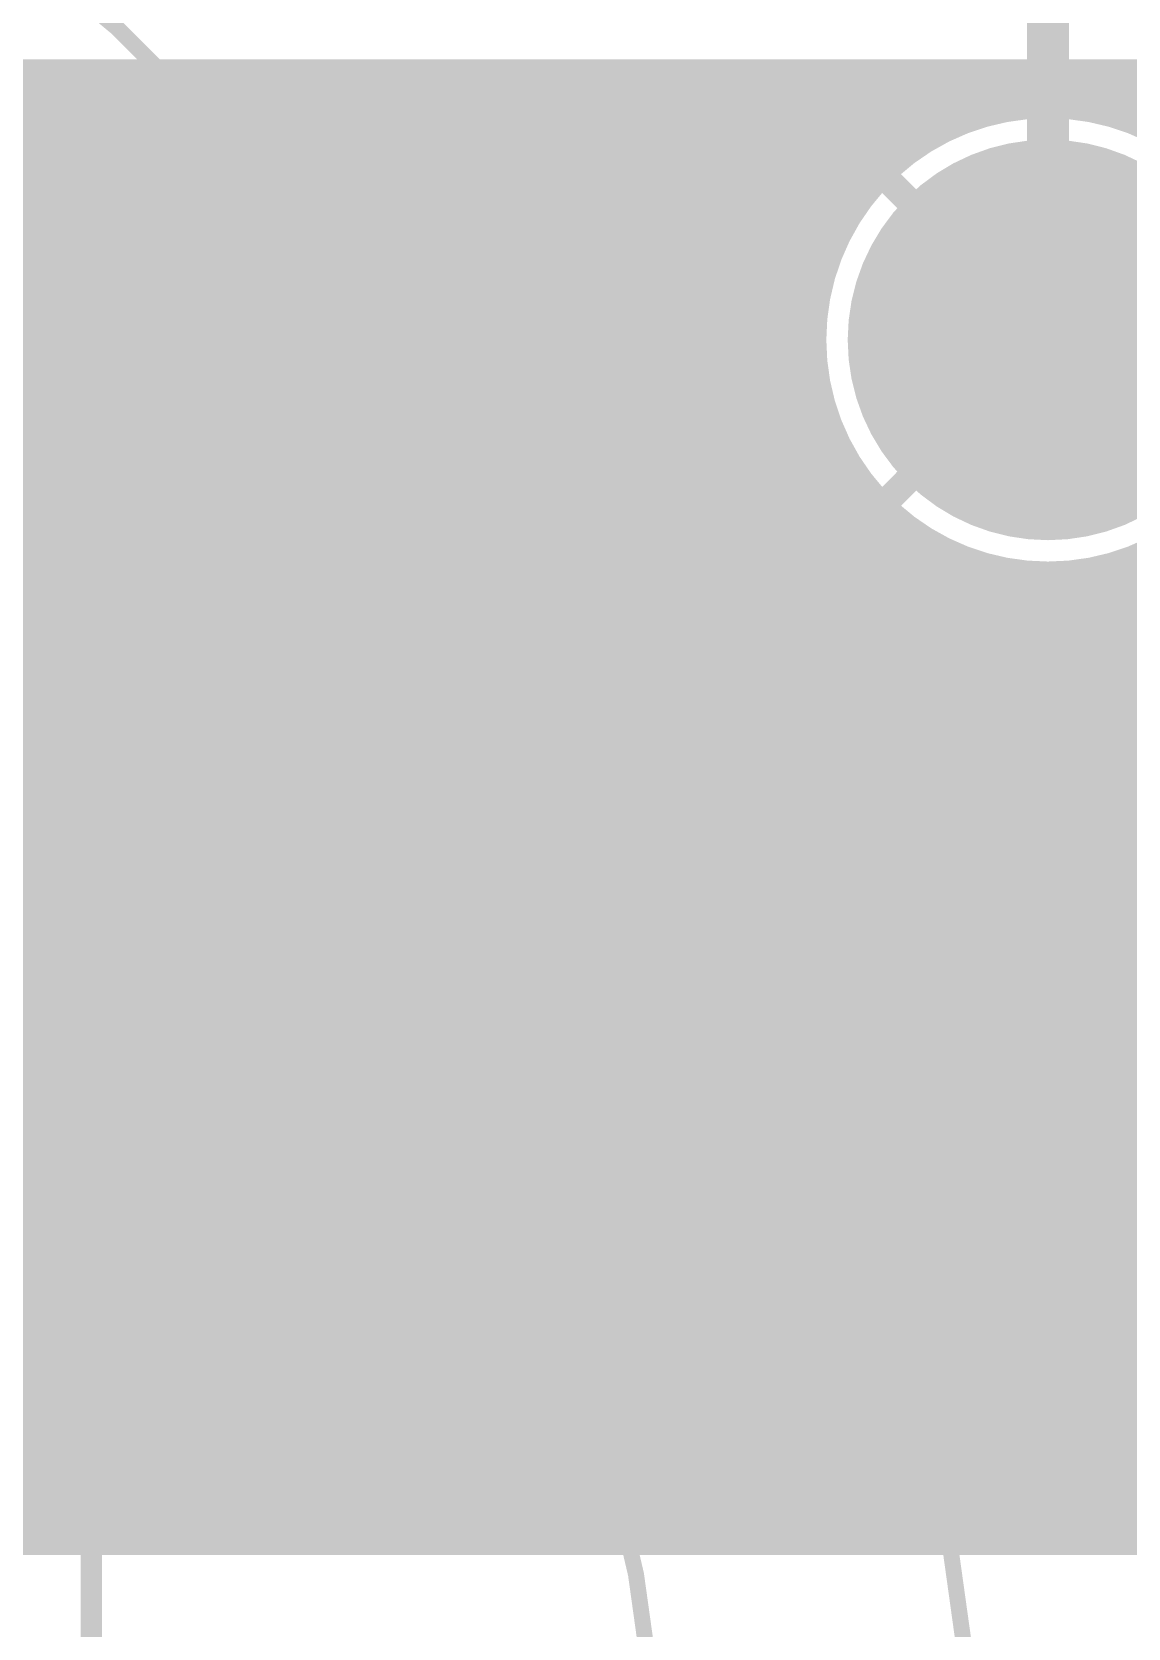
# Model space of a CAD drawing. Extents: x -20 to 155, y -92 to 168.
# Drawn here: x 91.94 to 102.36, y 25.85 to 41.03 of the extents above; entities that cross this region are included whole.
import ezdxf

# ---------------------------------------------------------------- set-up
doc = ezdxf.new("R2010")
doc.units = 0
doc.header["$MEASUREMENT"] = 0
doc.layers.get('0').update_dxf_attribs({"linetype": 'CONTINUOUS'})
for name, color, linetype in [('25-334-1_BOT', 7, 'CONTINUOUS'), ('25-334-1_DRD', 7, 'CONTINUOUS'), ('25-334-1_DRL', 2, 'CONTINUOUS'), ('25-334-1_IN1', 4, 'CONTINUOUS'), ('25-334-1_IN2', 3, 'CONTINUOUS'), ('25-334-1_SMB', 5, 'CONTINUOUS'), ('25-334-1_SMT', 10, 'CONTINUOUS'), ('25-334-1_SSB', 12, 'CONTINUOUS'), ('25-334-1_SST', 11, 'CONTINUOUS'), ('25-334-1_TOP', 13, 'CONTINUOUS'), ('THRUHOLE_TAP', 7, 'CONTINUOUS')]:
    doc.layers.add(name, color=color, linetype=linetype)

# ---------------------------------------------------------------- blocks, each defined once
blk = doc.blocks.new('ROUND_6')
at = {"const_width": 1.016}
blk.add_lwpolyline([(-0.508, 0, 1), (0.508, 0, 1)], format="xyb", close=True, dxfattribs=at)
blk = doc.blocks.new('ROUND_27')
at = {"const_width": 1.905}
blk.add_lwpolyline([(-0.9525, 0, 1), (0.9525, 0, 1)], format="xyb", close=True, dxfattribs=at)
blk = doc.blocks.new('ROUND_33')
at = {"const_width": 0.7493}
blk.add_lwpolyline([(-0.37465, 0, 1), (0.37465, 0, 1)], format="xyb", close=True, dxfattribs=at)
blk = doc.blocks.new('ROUND_32')
at = {"const_width": 0.35052}
blk.add_lwpolyline([(-0.17526, 0, 1), (0.17526, 0, 1)], format="xyb", close=True, dxfattribs=at)
blk = doc.blocks.new('ROUND_75')
at = {"const_width": 0.54991}
blk.add_lwpolyline([(-0.274954, 0, 1), (0.274954, 0, 1)], format="xyb", close=True, dxfattribs=at)

msp = doc.modelspace()

# ---------------------------------------------------------------- linework, layer by layer
at = {"layer": '25-334-1_BOT', "const_width": 0.254}
for points in [[(133.731, 40.64), (70.104, 40.64), (68.58, 39.116), (59.944, 39.116), (59.944, 33.655), (29.845, 33.655), (29.845, 21.463), (24.511, 21.463), (24.511, 14.478), (25.146, 13.843)], [(133.7818, 40.5892), (70.0532, 40.5892)], [(91.948, 40.64), (91.948, 26.67)], [(92.1766, 40.64), (92.1766, 26.67)], [(92.4052, 40.64), (92.4052, 26.67)], [(92.6338, 40.64), (92.6338, 26.67)], [(92.8624, 40.64), (92.8624, 26.67)], [(93.091, 40.64), (93.091, 26.67)], [(93.3196, 40.64), (93.3196, 26.67)], [(93.5482, 40.64), (93.5482, 26.67)], [(93.7768, 40.64), (93.7768, 26.67)], [(94.0054, 40.64), (94.0054, 26.67)], [(94.234, 40.64), (94.234, 26.67)], [(94.4626, 40.64), (94.4626, 26.67)], [(94.6912, 40.64), (94.6912, 26.67)], [(94.9198, 40.64), (94.9198, 26.67)], [(95.1484, 40.64), (95.1484, 26.67)], [(95.377, 40.64), (95.377, 26.67)], [(95.6056, 40.64), (95.6056, 26.67)], [(95.8342, 40.64), (95.8342, 26.67)], [(96.0628, 40.64), (96.0628, 26.67)], [(96.2914, 40.64), (96.2914, 26.67)], [(96.52, 40.64), (96.52, 26.67)], [(96.7486, 40.64), (96.7486, 26.67)], [(96.9772, 40.64), (96.9772, 26.67)], [(97.2058, 40.64), (97.2058, 26.67)], [(97.4344, 40.64), (97.4344, 26.67)], [(97.663, 40.64), (97.663, 26.67)], [(97.8916, 40.64), (97.8916, 26.67)], [(98.1202, 40.64), (98.1202, 26.67)], [(98.3488, 40.64), (98.3488, 26.67)], [(98.5774, 40.64), (98.5774, 26.67)], [(98.806, 40.64), (98.806, 26.67)], [(99.0346, 40.64), (99.0346, 26.67)], [(99.2632, 40.64), (99.2632, 26.67)], [(99.4918, 40.64), (99.4918, 38.84168)], [(99.7204, 40.64), (99.7204, 39.30904)], [(99.949, 40.64), (99.949, 39.60622)], [(100.1776, 40.64), (100.1776, 39.82466)], [(100.4062, 40.64), (100.4062, 39.98976)], [(100.6348, 40.64), (100.6348, 40.11676)], [(100.8634, 40.64), (100.8634, 40.21074)], [(101.092, 40.64), (101.092, 40.27678)], [(101.3206, 40.64), (101.3206, 40.31742)], [(101.5492, 40.64), (101.5492, 40.3352)], [(101.7778, 40.64), (101.7778, 40.32758)], [(102.0064, 40.64), (102.0064, 40.2971)], [(102.235, 40.64), (102.235, 40.24376)], [(102.4636, 40.64), (102.4636, 40.15994)], [(105.68432, 40.3606), (69.8246, 40.3606)], [(100.66782, 40.132), (69.596, 40.132)], [(100.2792, 39.9034), (69.3674, 39.9034)], [(100.0125, 39.6748), (69.1388, 39.6748)], [(100.02012, 39.67988), (101.6, 38.1)], [(103.17988, 39.67988), (101.6, 38.1)], [(99.81438, 39.4462), (68.9102, 39.4462)], [(99.66452, 39.2176), (68.6816, 39.2176)], [(99.54768, 38.989), (59.944, 38.989)], [(99.46386, 38.7604), (59.944, 38.7604)], [(99.40544, 38.5318), (59.944, 38.5318)], [(99.37242, 38.3032), (59.944, 38.3032)], [(99.3648, 38.0746), (59.944, 38.0746)], [(100.02012, 36.52012), (101.6, 38.1)], [(103.17988, 36.52012), (101.6, 38.1)], [(99.38004, 37.846), (59.944, 37.846)], [(99.41814, 37.6174), (59.944, 37.6174)], [(99.48164, 37.3888), (59.944, 37.3888)], [(99.4918, 37.35578), (99.4918, 26.67)], [(99.57054, 37.1602), (59.944, 37.1602)], [(99.695, 36.9316), (59.944, 36.9316)], [(99.7204, 36.89096), (99.7204, 26.67)], [(99.85502, 36.703), (59.944, 36.703)], [(100.06584, 36.4744), (59.944, 36.4744)], [(99.949, 36.59378), (99.949, 26.67)], [(100.1776, 36.37534), (100.1776, 26.67)], [(100.35032, 36.2458), (59.944, 36.2458)], [(100.4062, 36.21024), (100.4062, 33.42132)], [(100.7872, 36.0172), (59.944, 36.0172)], [(100.6348, 36.08324), (100.6348, 33.73882)], [(136.017, 36.0172), (102.41026, 36.0172)], [(102.4636, 36.03752), (102.4636, 33.8328)], [(100.8634, 35.98926), (100.8634, 33.92678)], [(101.092, 35.92322), (101.092, 34.04616)], [(101.3206, 35.88258), (101.3206, 34.11728)], [(101.5492, 35.8648), (101.5492, 34.14522)], [(101.7778, 35.87242), (101.7778, 34.13506)], [(102.0064, 35.9029), (102.0064, 34.08172)], [(102.235, 35.95624), (102.235, 33.9852)], [(136.017, 35.7886), (59.944, 35.7886)], [(136.017, 35.56), (59.944, 35.56)], [(136.017, 35.3314), (59.944, 35.3314)], [(136.017, 35.1028), (59.944, 35.1028)], [(136.017, 34.8742), (59.944, 34.8742)], [(136.017, 34.6456), (59.944, 34.6456)], [(136.017, 34.417), (59.944, 34.417)], [(136.017, 34.1884), (59.944, 34.1884)], [(100.91674, 33.9598), (59.944, 33.9598)], [(136.017, 33.9598), (102.28326, 33.9598)], [(100.62718, 33.7312), (59.944, 33.7312)], [(100.6475, 33.75152), (101.6, 32.79902)], [(102.5525, 33.75152), (101.6, 32.79902)], [(100.45192, 33.5026), (29.845, 33.5026)], [(100.34016, 33.274), (29.845, 33.274)], [(100.27666, 33.0454), (29.845, 33.0454)], [(100.2538, 32.8168), (29.845, 32.8168)], [(100.6475, 31.84652), (101.6, 32.79902)], [(102.5525, 31.84652), (101.6, 32.79902)], [(100.26904, 32.5882), (29.845, 32.5882)], [(100.32746, 32.3596), (29.845, 32.3596)], [(100.4316, 32.131), (29.845, 32.131)], [(100.4062, 32.17672), (100.4062, 26.67)], [(100.5967, 31.9024), (29.845, 31.9024)], [(100.6348, 31.86176), (100.6348, 26.67)], [(102.4636, 31.76778), (102.4636, 26.67)], [(100.86086, 31.6738), (29.845, 31.6738)], [(100.8634, 31.6738), (100.8634, 26.67)], [(102.235, 31.61284), (102.235, 26.67)], [(136.017, 31.6738), (102.3366, 31.6738)], [(101.092, 31.55188), (101.092, 26.67)], [(101.3206, 31.4833), (101.3206, 26.67)], [(101.5492, 31.45536), (101.5492, 26.67)], [(101.7778, 31.46552), (101.7778, 26.67)], [(102.0064, 31.51632), (102.0064, 26.67)], [(136.017, 31.4452), (29.845, 31.4452)], [(136.017, 31.2166), (29.845, 31.2166)], [(136.017, 30.988), (29.845, 30.988)], [(136.017, 30.7594), (29.845, 30.7594)], [(136.017, 30.5308), (29.845, 30.5308)], [(136.017, 30.3022), (29.845, 30.3022)], [(136.017, 30.0736), (29.845, 30.0736)], [(136.017, 29.845), (29.845, 29.845)], [(136.017, 29.6164), (29.845, 29.6164)], [(136.017, 29.3878), (29.845, 29.3878)], [(136.017, 29.1592), (29.845, 29.1592)], [(136.017, 28.9306), (29.845, 28.9306)], [(136.017, 28.702), (29.845, 28.702)], [(136.017, 28.4734), (29.845, 28.4734)], [(136.017, 28.2448), (29.845, 28.2448)], [(136.017, 28.0162), (29.845, 28.0162)], [(135.9916, 27.7876), (29.845, 27.7876)], [(135.763, 27.559), (29.845, 27.559)], [(135.5344, 27.3304), (29.845, 27.3304)], [(135.3058, 27.1018), (29.845, 27.1018)], [(135.0772, 26.8732), (29.845, 26.8732)], [(134.874, 26.67), (35.941, 26.67)]]:
    msp.add_lwpolyline(points, dxfattribs=at)
for points in [[(101.6, 40.3352, 0.4142136), (99.3648, 38.1)], [(103.8352, 38.1, 0.4142136), (101.6, 40.3352)], [(99.3648, 38.1, 0.4142136), (101.6, 35.8648)], [(101.6, 35.8648, 0.4142136), (103.8352, 38.1)], [(101.6, 34.14522, 0.4142136), (100.2538, 32.79902)], [(102.9462, 32.79902, 0.4142136), (101.6, 34.14522)], [(100.2538, 32.79902, 0.4142136), (101.6, 31.45282)], [(101.6, 31.45282, 0.4142136), (102.9462, 32.79902)]]:
    msp.add_lwpolyline(points, format="xyb", dxfattribs=at)
at = {"layer": '25-334-1_DRD', "const_width": 0.254}
for points in [[(92.456, 38.735), (92.075, 38.354)], [(92.964, 38.735), (92.456, 38.735)], [(93.345, 38.354), (92.964, 38.735)], [(94.996, 38.735), (94.615, 38.354)], [(95.504, 38.735), (94.996, 38.735)], [(95.885, 38.354), (95.504, 38.735)], [(97.536, 38.735), (97.155, 38.354)], [(98.044, 38.735), (97.536, 38.735)], [(98.425, 38.354), (98.044, 38.735)], [(100.965, 38.735), (100.965, 37.465)], [(102.235, 38.735), (100.965, 38.735)], [(102.235, 38.735), (100.965, 37.465)], [(102.235, 37.465), (100.965, 38.735)], [(102.235, 37.465), (102.235, 38.735)], [(92.075, 38.354), (92.075, 37.846)], [(93.345, 37.846), (93.345, 38.354)], [(94.615, 38.354), (94.615, 37.846)], [(95.885, 37.846), (95.885, 38.354)], [(97.155, 38.354), (97.155, 37.846)], [(98.425, 37.846), (98.425, 38.354)], [(92.075, 37.846), (92.456, 37.465)], [(92.964, 37.465), (93.345, 37.846)], [(94.615, 37.846), (94.996, 37.465)], [(95.504, 37.465), (95.885, 37.846)], [(97.155, 37.846), (97.536, 37.465)], [(98.044, 37.465), (98.425, 37.846)], [(92.456, 37.465), (92.964, 37.465)], [(94.996, 37.465), (95.504, 37.465)], [(97.536, 37.465), (98.044, 37.465)], [(100.965, 37.465), (102.235, 37.465)], [(92.456, 36.195), (92.075, 35.814)], [(92.964, 36.195), (92.456, 36.195)], [(93.345, 35.814), (92.964, 36.195)], [(94.996, 36.195), (94.615, 35.814)], [(95.504, 36.195), (94.996, 36.195)], [(95.885, 35.814), (95.504, 36.195)], [(97.536, 36.195), (97.155, 35.814)], [(98.044, 36.195), (97.536, 36.195)], [(98.425, 35.814), (98.044, 36.195)], [(92.075, 35.814), (92.075, 35.306)], [(93.345, 35.306), (93.345, 35.814)], [(94.615, 35.814), (94.615, 35.306)], [(95.885, 35.306), (95.885, 35.814)], [(97.155, 35.814), (97.155, 35.306)], [(98.425, 35.306), (98.425, 35.814)], [(92.075, 35.306), (92.456, 34.925)], [(92.964, 34.925), (93.345, 35.306)], [(94.615, 35.306), (94.996, 34.925)], [(95.504, 34.925), (95.885, 35.306)], [(97.155, 35.306), (97.536, 34.925)], [(98.044, 34.925), (98.425, 35.306)], [(92.456, 34.925), (92.964, 34.925)], [(94.996, 34.925), (95.504, 34.925)], [(97.536, 34.925), (98.044, 34.925)], [(92.456, 33.655), (92.075, 33.274)], [(92.964, 33.655), (92.456, 33.655)], [(93.345, 33.274), (92.964, 33.655)], [(94.996, 33.655), (94.615, 33.274)], [(95.504, 33.655), (94.996, 33.655)], [(95.885, 33.274), (95.504, 33.655)], [(97.536, 33.655), (97.155, 33.274)], [(98.044, 33.655), (97.536, 33.655)], [(98.425, 33.274), (98.044, 33.655)], [(100.965, 33.43402), (100.965, 32.16402)], [(102.235, 33.43402), (100.965, 33.43402)], [(102.235, 33.43402), (100.965, 32.16402)], [(102.235, 32.16402), (100.965, 33.43402)], [(102.235, 32.16402), (102.235, 33.43402)], [(92.075, 33.274), (92.075, 32.766)], [(93.345, 32.766), (93.345, 33.274)], [(94.615, 33.274), (94.615, 32.766)], [(95.885, 32.766), (95.885, 33.274)], [(97.155, 33.274), (97.155, 32.766)], [(98.425, 32.766), (98.425, 33.274)], [(92.075, 32.766), (92.456, 32.385)], [(92.964, 32.385), (93.345, 32.766)], [(94.615, 32.766), (94.996, 32.385)], [(95.504, 32.385), (95.885, 32.766)], [(97.155, 32.766), (97.536, 32.385)], [(98.044, 32.385), (98.425, 32.766)], [(92.456, 32.385), (92.964, 32.385)], [(94.996, 32.385), (95.504, 32.385)], [(97.536, 32.385), (98.044, 32.385)], [(100.965, 32.16402), (102.235, 32.16402)], [(92.456, 31.115), (92.075, 30.734)], [(92.964, 31.115), (92.456, 31.115)], [(93.345, 30.734), (92.964, 31.115)], [(94.996, 31.115), (94.615, 30.734)], [(95.504, 31.115), (94.996, 31.115)], [(95.885, 30.734), (95.504, 31.115)], [(97.536, 31.115), (97.155, 30.734)], [(98.044, 31.115), (97.536, 31.115)], [(98.425, 30.734), (98.044, 31.115)], [(92.075, 30.734), (92.075, 30.226)], [(93.345, 30.226), (93.345, 30.734)], [(94.615, 30.734), (94.615, 30.226)], [(95.885, 30.226), (95.885, 30.734)], [(97.155, 30.734), (97.155, 30.226)], [(98.425, 30.226), (98.425, 30.734)], [(92.075, 30.226), (92.456, 29.845)], [(92.964, 29.845), (93.345, 30.226)], [(94.615, 30.226), (94.996, 29.845)], [(95.504, 29.845), (95.885, 30.226)], [(97.155, 30.226), (97.536, 29.845)], [(98.044, 29.845), (98.425, 30.226)], [(92.456, 29.845), (92.964, 29.845)], [(94.996, 29.845), (95.504, 29.845)], [(97.536, 29.845), (98.044, 29.845)], [(92.456, 28.575), (92.075, 28.194)], [(92.964, 28.575), (92.456, 28.575)], [(93.345, 28.194), (92.964, 28.575)], [(94.996, 28.575), (94.615, 28.194)], [(95.504, 28.575), (94.996, 28.575)], [(95.885, 28.194), (95.504, 28.575)], [(97.536, 28.575), (97.155, 28.194)], [(98.044, 28.575), (97.536, 28.575)], [(98.425, 28.194), (98.044, 28.575)], [(100.076, 28.575), (99.695, 28.194)], [(100.584, 28.575), (100.076, 28.575)], [(100.965, 28.194), (100.584, 28.575)], [(102.616, 28.575), (102.235, 28.194)], [(92.075, 28.194), (92.075, 27.686)], [(93.345, 27.686), (93.345, 28.194)], [(94.615, 28.194), (94.615, 27.686)], [(95.885, 27.686), (95.885, 28.194)], [(97.155, 28.194), (97.155, 27.686)], [(98.425, 27.686), (98.425, 28.194)], [(99.695, 28.194), (99.695, 27.686)], [(100.965, 27.686), (100.965, 28.194)], [(102.235, 28.194), (102.235, 27.686)], [(92.075, 27.686), (92.456, 27.305)], [(92.964, 27.305), (93.345, 27.686)], [(94.615, 27.686), (94.996, 27.305)], [(95.504, 27.305), (95.885, 27.686)], [(97.155, 27.686), (97.536, 27.305)], [(98.044, 27.305), (98.425, 27.686)], [(99.695, 27.686), (100.076, 27.305)], [(100.584, 27.305), (100.965, 27.686)], [(102.235, 27.686), (102.616, 27.305)], [(92.456, 27.305), (92.964, 27.305)], [(94.996, 27.305), (95.504, 27.305)], [(97.536, 27.305), (98.044, 27.305)], [(100.076, 27.305), (100.584, 27.305)]]:
    msp.add_lwpolyline(points, dxfattribs=at)
at = {"layer": '25-334-1_IN1', "const_width": 0.254}
for points in [[(133.858, 40.64), (70.104, 40.64), (69.215, 39.624), (68.707, 39.116), (59.944, 39.116), (59.944, 33.655), (22.987, 33.655)], [(133.9088, 40.5892), (70.05828, 40.5892)], [(92.0242, 40.64), (92.0242, 26.67)], [(92.2528, 40.64), (92.2528, 26.67)], [(92.4814, 40.64), (92.4814, 26.67)], [(92.71, 40.64), (92.71, 26.67)], [(92.9386, 40.64), (92.9386, 26.67)], [(93.1672, 40.64), (93.1672, 26.67)], [(93.3958, 40.64), (93.3958, 26.67)], [(93.6244, 40.64), (93.6244, 26.67)], [(93.853, 40.64), (93.853, 26.67)], [(94.0816, 40.64), (94.0816, 26.67)], [(94.3102, 40.64), (94.3102, 26.67)], [(94.5388, 40.64), (94.5388, 26.67)], [(94.7674, 40.64), (94.7674, 26.67)], [(94.996, 40.64), (94.996, 26.67)], [(95.2246, 40.64), (95.2246, 26.67)], [(95.4532, 40.64), (95.4532, 26.67)], [(95.6818, 40.64), (95.6818, 26.67)], [(95.9104, 40.64), (95.9104, 26.67)], [(96.139, 40.64), (96.139, 26.67)], [(96.3676, 40.64), (96.3676, 26.67)], [(96.5962, 40.64), (96.5962, 26.67)], [(96.8248, 40.64), (96.8248, 26.67)], [(97.0534, 40.64), (97.0534, 26.67)], [(97.282, 40.64), (97.282, 26.67)], [(97.5106, 40.64), (97.5106, 26.67)], [(97.7392, 40.64), (97.7392, 26.67)], [(97.9678, 40.64), (97.9678, 26.67)], [(98.1964, 40.64), (98.1964, 26.67)], [(98.425, 40.64), (98.425, 26.67)], [(98.6536, 40.64), (98.6536, 26.67)], [(98.8822, 40.64), (98.8822, 26.67)], [(99.1108, 40.64), (99.1108, 26.67)], [(99.3394, 40.64), (99.3394, 26.67)], [(99.568, 40.64), (99.568, 39.02964)], [(99.7966, 40.64), (99.7966, 39.4208)], [(100.0252, 40.64), (100.0252, 39.68496)], [(100.2538, 40.64), (100.2538, 39.88308)], [(100.4824, 40.64), (100.4824, 40.03548)], [(100.711, 40.64), (100.711, 40.14978)], [(100.9396, 40.64), (100.9396, 40.23614)], [(101.1682, 40.64), (101.1682, 40.29202)], [(101.3968, 40.64), (101.3968, 40.32504)], [(101.6254, 40.64), (101.6254, 40.3352)], [(101.854, 40.64), (101.854, 40.31996)], [(102.0826, 40.64), (102.0826, 40.28186)], [(102.3112, 40.64), (102.3112, 40.21836)], [(134.1374, 40.3606), (69.86016, 40.3606)], [(100.66782, 40.132), (69.6595, 40.132)], [(100.2792, 39.9034), (69.45884, 39.9034)], [(100.0125, 39.6748), (69.25818, 39.6748)], [(100.02012, 39.67988), (101.6, 38.1)], [(103.17988, 39.67988), (101.6, 38.1)], [(99.81438, 39.4462), (69.0372, 39.4462)], [(99.66452, 39.2176), (68.8086, 39.2176)], [(99.54768, 38.989), (59.944, 38.989)], [(99.46386, 38.7604), (59.944, 38.7604)], [(99.40544, 38.5318), (59.944, 38.5318)], [(99.37242, 38.3032), (59.944, 38.3032)], [(99.3648, 38.0746), (59.944, 38.0746)], [(100.02012, 36.52012), (101.6, 38.1)], [(103.17988, 36.52012), (101.6, 38.1)], [(99.38004, 37.846), (59.944, 37.846)], [(99.41814, 37.6174), (59.944, 37.6174)], [(99.48164, 37.3888), (59.944, 37.3888)], [(99.57054, 37.1602), (59.944, 37.1602)], [(99.568, 37.16782), (99.568, 26.67)], [(99.695, 36.9316), (59.944, 36.9316)], [(99.7966, 36.7792), (99.7966, 26.67)], [(99.85502, 36.703), (59.944, 36.703)], [(100.06584, 36.4744), (59.944, 36.4744)], [(100.0252, 36.5125), (100.0252, 26.67)], [(100.2538, 36.31438), (100.2538, 26.67)], [(100.35032, 36.2458), (59.944, 36.2458)], [(100.4824, 36.16452), (100.4824, 33.55086)], [(100.7872, 36.0172), (59.944, 36.0172)], [(100.711, 36.04768), (100.711, 33.80994)], [(136.017, 36.0172), (102.41026, 36.0172)], [(100.9396, 35.96386), (100.9396, 33.9725)], [(101.1682, 35.90544), (101.1682, 34.0741)], [(101.3968, 35.87242), (101.3968, 34.12998)], [(101.6254, 35.8648), (101.6254, 34.14522)], [(101.854, 35.88004), (101.854, 34.12236)], [(102.0826, 35.91814), (102.0826, 34.05632)], [(102.3112, 35.98164), (102.3112, 33.94202)], [(136.017, 35.7886), (59.944, 35.7886)], [(136.017, 35.56), (59.944, 35.56)], [(136.017, 35.3314), (59.944, 35.3314)], [(136.017, 35.1028), (59.944, 35.1028)], [(136.017, 34.8742), (59.944, 34.8742)], [(136.017, 34.6456), (59.944, 34.6456)], [(136.017, 34.417), (59.944, 34.417)], [(136.017, 34.1884), (59.944, 34.1884)], [(100.91674, 33.9598), (59.944, 33.9598)], [(136.017, 33.9598), (102.28326, 33.9598)], [(100.62718, 33.7312), (59.944, 33.7312)], [(100.6475, 33.75152), (101.6, 32.79902)], [(102.5525, 33.75152), (101.6, 32.79902)], [(100.45192, 33.5026), (8.128, 33.5026)], [(100.34016, 33.274), (8.128, 33.274)], [(100.27666, 33.0454), (8.128, 33.0454)], [(100.2538, 32.8168), (8.128, 32.8168)], [(100.6475, 31.84652), (101.6, 32.79902)], [(102.5525, 31.84652), (101.6, 32.79902)], [(100.26904, 32.5882), (8.128, 32.5882)], [(100.32746, 32.3596), (8.128, 32.3596)], [(100.4316, 32.131), (8.128, 32.131)], [(100.4824, 32.04972), (100.4824, 26.67)], [(100.5967, 31.9024), (8.128, 31.9024)], [(100.711, 31.7881), (100.711, 26.67)], [(100.86086, 31.6738), (8.128, 31.6738)], [(100.9396, 31.62554), (100.9396, 26.67)], [(102.3112, 31.65602), (102.3112, 26.67)], [(136.017, 31.6738), (102.3366, 31.6738)], [(101.1682, 31.52394), (101.1682, 26.67)], [(101.3968, 31.46806), (101.3968, 26.67)], [(101.6254, 31.45282), (101.6254, 26.67)], [(101.854, 31.47822), (101.854, 26.67)], [(102.0826, 31.54172), (102.0826, 26.67)], [(136.017, 31.4452), (8.128, 31.4452)], [(136.017, 31.2166), (8.128, 31.2166)], [(136.017, 30.988), (8.128, 30.988)], [(136.017, 30.7594), (8.128, 30.7594)], [(136.017, 30.5308), (8.128, 30.5308)], [(136.017, 30.3022), (8.128, 30.3022)], [(136.017, 30.0736), (8.128, 30.0736)], [(136.017, 29.845), (8.128, 29.845)], [(136.017, 29.6164), (8.3566, 29.6164)], [(136.017, 29.3878), (8.5852, 29.3878)], [(136.017, 29.1592), (28.9052, 29.1592)], [(136.017, 28.9306), (28.9052, 28.9306)], [(136.017, 28.702), (28.9052, 28.702)], [(136.017, 28.4734), (28.9052, 28.4734)], [(136.017, 28.2448), (28.9052, 28.2448)], [(136.017, 28.0162), (28.9052, 28.0162)], [(135.9916, 27.7876), (28.9052, 27.7876)], [(135.763, 27.559), (28.9052, 27.559)], [(135.5344, 27.3304), (28.9052, 27.3304)], [(135.3058, 27.1018), (28.9052, 27.1018)], [(135.0772, 26.8732), (28.9052, 26.8732)], [(134.874, 26.67), (35.941, 26.67)]]:
    msp.add_lwpolyline(points, dxfattribs=at)
for points in [[(101.6, 40.3352, 0.4142136), (99.3648, 38.1)], [(103.8352, 38.1, 0.4142136), (101.6, 40.3352)], [(99.3648, 38.1, 0.4142136), (101.6, 35.8648)], [(101.6, 35.8648, 0.4142136), (103.8352, 38.1)], [(101.6, 34.14522, 0.4142136), (100.2538, 32.79902)], [(102.9462, 32.79902, 0.4142136), (101.6, 34.14522)], [(100.2538, 32.79902, 0.4142136), (101.6, 31.45282)], [(101.6, 31.45282, 0.4142136), (102.9462, 32.79902)]]:
    msp.add_lwpolyline(points, format="xyb", dxfattribs=at)
at = {"layer": '25-334-1_IN2', "const_width": 0.254}
for points in [[(133.858, 40.64), (70.104, 40.64), (68.58, 39.116), (59.944, 39.116), (59.944, 33.655), (22.479, 33.655)], [(133.9088, 40.5892), (70.0532, 40.5892)], [(92.0242, 40.64), (92.0242, 26.67)], [(92.2528, 40.64), (92.2528, 26.67)], [(92.4814, 40.64), (92.4814, 26.67)], [(92.71, 40.64), (92.71, 26.67)], [(92.9386, 40.64), (92.9386, 26.67)], [(93.1672, 40.64), (93.1672, 26.67)], [(93.3958, 40.64), (93.3958, 26.67)], [(93.6244, 40.64), (93.6244, 26.67)], [(93.853, 40.64), (93.853, 26.67)], [(94.0816, 40.64), (94.0816, 26.67)], [(94.3102, 40.64), (94.3102, 26.67)], [(94.5388, 40.64), (94.5388, 26.67)], [(94.7674, 40.64), (94.7674, 26.67)], [(94.996, 40.64), (94.996, 26.67)], [(95.2246, 40.64), (95.2246, 26.67)], [(95.4532, 40.64), (95.4532, 26.67)], [(95.6818, 40.64), (95.6818, 26.67)], [(95.9104, 40.64), (95.9104, 26.67)], [(96.139, 40.64), (96.139, 26.67)], [(96.3676, 40.64), (96.3676, 26.67)], [(96.5962, 40.64), (96.5962, 26.67)], [(96.8248, 40.64), (96.8248, 26.67)], [(97.0534, 40.64), (97.0534, 26.67)], [(97.282, 40.64), (97.282, 26.67)], [(97.5106, 40.64), (97.5106, 26.67)], [(97.7392, 40.64), (97.7392, 26.67)], [(97.9678, 40.64), (97.9678, 26.67)], [(98.1964, 40.64), (98.1964, 26.67)], [(98.425, 40.64), (98.425, 26.67)], [(98.6536, 40.64), (98.6536, 26.67)], [(98.8822, 40.64), (98.8822, 26.67)], [(99.1108, 40.64), (99.1108, 26.67)], [(99.3394, 40.64), (99.3394, 26.67)], [(99.568, 40.64), (99.568, 39.02964)], [(99.7966, 40.64), (99.7966, 39.4208)], [(100.0252, 40.64), (100.0252, 39.68496)], [(100.2538, 40.64), (100.2538, 39.88308)], [(100.4824, 40.64), (100.4824, 40.03548)], [(100.711, 40.64), (100.711, 40.14978)], [(100.9396, 40.64), (100.9396, 40.23614)], [(101.1682, 40.64), (101.1682, 40.29202)], [(101.3968, 40.64), (101.3968, 40.32504)], [(101.6254, 40.64), (101.6254, 40.3352)], [(101.854, 40.64), (101.854, 40.31996)], [(102.0826, 40.64), (102.0826, 40.28186)], [(102.3112, 40.64), (102.3112, 40.21836)], [(134.1374, 40.3606), (69.8246, 40.3606)], [(100.66782, 40.132), (69.596, 40.132)], [(100.2792, 39.9034), (69.3674, 39.9034)], [(100.0125, 39.6748), (69.1388, 39.6748)], [(100.02012, 39.67988), (101.6, 38.1)], [(103.17988, 39.67988), (101.6, 38.1)], [(99.81438, 39.4462), (68.9102, 39.4462)], [(99.66452, 39.2176), (68.6816, 39.2176)], [(99.54768, 38.989), (59.944, 38.989)], [(99.46386, 38.7604), (59.944, 38.7604)], [(99.40544, 38.5318), (59.944, 38.5318)], [(99.37242, 38.3032), (59.944, 38.3032)], [(99.3648, 38.0746), (59.944, 38.0746)], [(100.02012, 36.52012), (101.6, 38.1)], [(103.17988, 36.52012), (101.6, 38.1)], [(99.38004, 37.846), (59.944, 37.846)], [(99.41814, 37.6174), (59.944, 37.6174)], [(99.48164, 37.3888), (59.944, 37.3888)], [(99.57054, 37.1602), (59.944, 37.1602)], [(99.568, 37.16782), (99.568, 26.67)], [(99.695, 36.9316), (59.944, 36.9316)], [(99.7966, 36.7792), (99.7966, 26.67)], [(99.85502, 36.703), (59.944, 36.703)], [(100.06584, 36.4744), (59.944, 36.4744)], [(100.0252, 36.5125), (100.0252, 26.67)], [(100.2538, 36.31438), (100.2538, 26.67)], [(100.35032, 36.2458), (59.944, 36.2458)], [(100.4824, 36.16452), (100.4824, 33.55086)], [(100.7872, 36.0172), (59.944, 36.0172)], [(100.711, 36.04768), (100.711, 33.80994)], [(136.017, 36.0172), (102.41026, 36.0172)], [(100.9396, 35.96386), (100.9396, 33.9725)], [(101.1682, 35.90544), (101.1682, 34.0741)], [(101.3968, 35.87242), (101.3968, 34.12998)], [(101.6254, 35.8648), (101.6254, 34.14522)], [(101.854, 35.88004), (101.854, 34.12236)], [(102.0826, 35.91814), (102.0826, 34.05632)], [(102.3112, 35.98164), (102.3112, 33.94202)], [(136.017, 35.7886), (59.944, 35.7886)], [(136.017, 35.56), (59.944, 35.56)], [(136.017, 35.3314), (59.944, 35.3314)], [(136.017, 35.1028), (59.944, 35.1028)], [(136.017, 34.8742), (59.944, 34.8742)], [(136.017, 34.6456), (59.944, 34.6456)], [(136.017, 34.417), (59.944, 34.417)], [(136.017, 34.1884), (59.944, 34.1884)], [(100.91674, 33.9598), (59.944, 33.9598)], [(136.017, 33.9598), (102.28326, 33.9598)], [(100.62718, 33.7312), (59.944, 33.7312)], [(100.6475, 33.75152), (101.6, 32.79902)], [(102.5525, 33.75152), (101.6, 32.79902)], [(100.45192, 33.5026), (8.128, 33.5026)], [(100.34016, 33.274), (8.128, 33.274)], [(100.27666, 33.0454), (8.128, 33.0454)], [(100.2538, 32.8168), (8.128, 32.8168)], [(100.6475, 31.84652), (101.6, 32.79902)], [(102.5525, 31.84652), (101.6, 32.79902)], [(100.26904, 32.5882), (8.128, 32.5882)], [(100.32746, 32.3596), (8.128, 32.3596)], [(100.4316, 32.131), (8.128, 32.131)], [(100.4824, 32.04972), (100.4824, 26.67)], [(100.5967, 31.9024), (8.128, 31.9024)], [(100.711, 31.7881), (100.711, 26.67)], [(100.86086, 31.6738), (8.128, 31.6738)], [(100.9396, 31.62554), (100.9396, 26.67)], [(102.3112, 31.65602), (102.3112, 26.67)], [(136.017, 31.6738), (102.3366, 31.6738)], [(101.1682, 31.52394), (101.1682, 26.67)], [(101.3968, 31.46806), (101.3968, 26.67)], [(101.6254, 31.45282), (101.6254, 26.67)], [(101.854, 31.47822), (101.854, 26.67)], [(102.0826, 31.54172), (102.0826, 26.67)], [(136.017, 31.4452), (8.128, 31.4452)], [(136.017, 31.2166), (8.128, 31.2166)], [(136.017, 30.988), (8.128, 30.988)], [(136.017, 30.7594), (8.128, 30.7594)], [(136.017, 30.5308), (8.2042, 30.5308)], [(136.017, 30.3022), (8.4328, 30.3022)], [(136.017, 30.0736), (8.6614, 30.0736)], [(136.017, 29.845), (8.89, 29.845)], [(136.017, 29.6164), (9.1186, 29.6164)], [(136.017, 29.3878), (9.3472, 29.3878)], [(136.017, 29.1592), (28.9052, 29.1592)], [(136.017, 28.9306), (28.9052, 28.9306)], [(136.017, 28.702), (28.9052, 28.702)], [(136.017, 28.4734), (28.9052, 28.4734)], [(136.017, 28.2448), (28.9052, 28.2448)], [(136.017, 28.0162), (28.9052, 28.0162)], [(135.9916, 27.7876), (28.9052, 27.7876)], [(135.763, 27.559), (28.9052, 27.559)], [(135.5344, 27.3304), (28.9052, 27.3304)], [(135.3058, 27.1018), (28.9052, 27.1018)], [(135.0772, 26.8732), (28.9052, 26.8732)], [(134.874, 26.67), (60.071, 26.67)]]:
    msp.add_lwpolyline(points, dxfattribs=at)
for points in [[(101.6, 40.3352, 0.4142136), (99.3648, 38.1)], [(103.8352, 38.1, 0.4142136), (101.6, 40.3352)], [(99.3648, 38.1, 0.4142136), (101.6, 35.8648)], [(101.6, 35.8648, 0.4142136), (103.8352, 38.1)], [(101.6, 34.14522, 0.4142136), (100.2538, 32.79902)], [(102.9462, 32.79902, 0.4142136), (101.6, 34.14522)], [(100.2538, 32.79902, 0.4142136), (101.6, 31.45282)], [(101.6, 31.45282, 0.4142136), (102.9462, 32.79902)]]:
    msp.add_lwpolyline(points, format="xyb", dxfattribs=at)
at = {"layer": '25-334-1_SMB', "const_width": 4.99872}
msp.add_lwpolyline([(75.438, 33.274), (128.397, 33.274)], dxfattribs=at)
at = {"layer": '25-334-1_SMT', "const_width": 4.99872}
msp.add_lwpolyline([(128.27, 33.401), (75.692, 33.401)], dxfattribs=at)
at = {"layer": '25-334-1_SSB'}
for points, const_width in [([(101.6, 41.40962), (101.6, 37.91204)], 0.39878), ([(98.70948, 40.63746), (98.70948, 40.28186), (98.5393, 40.16248), (98.37166, 40.16248), (98.20148, 40.28186), (98.20148, 40.63746), (99.21748, 40.63746)], 0.1524), ([(98.70948, 40.34028), (99.21748, 40.16248)], 0.1524), ([(99.21748, 39.5605), (98.20148, 39.5605), (98.37166, 39.67988)], 0.1524), ([(99.21748, 39.44366), (99.21748, 39.67988)], 0.1524), ([(98.70948, 39.01948), (98.70948, 38.66388), (98.87966, 38.60546), (99.0473, 38.60546), (99.21748, 38.66388), (99.21748, 39.01948), (99.0473, 39.0779), (98.87966, 39.0779), (98.20148, 38.84168)], 0.1524), ([(97.00006, 2.84734), (92.49918, 2.84734), (92.49918, 35.25266), (110.70082, 35.25266), (110.70082, 2.84734), (97.00006, 2.84734)], 0.2032)]:
    msp.add_lwpolyline(points, dxfattribs=dict(at, const_width=const_width))
at = {"layer": '25-334-1_SST', "const_width": 0.1524}
for points in [[(101.06406, 22.225, 0.4142136), (75.565, 47.72406)], [(98.06432, 22.225, 0.4142136), (75.565, 44.72432)]]:
    msp.add_lwpolyline(points, format="xyb", dxfattribs=at)
at = {"layer": '25-334-1_TOP', "const_width": 0.254}
for points in [[(133.731, 40.64), (70.104, 40.64), (68.58, 39.116), (59.944, 39.116), (59.944, 33.655), (24.13, 33.655), (24.13, 13.843)], [(133.7818, 40.5892), (70.0532, 40.5892)], [(92.0242, 40.64), (92.0242, 26.67)], [(92.2528, 40.64), (92.2528, 26.67)], [(92.4814, 40.64), (92.4814, 26.67)], [(92.71, 40.64), (92.71, 26.67)], [(92.9386, 40.64), (92.9386, 26.67)], [(93.1672, 40.64), (93.1672, 26.67)], [(93.3958, 40.64), (93.3958, 26.67)], [(93.6244, 40.64), (93.6244, 26.67)], [(93.853, 40.64), (93.853, 26.67)], [(94.0816, 40.64), (94.0816, 26.67)], [(94.3102, 40.64), (94.3102, 26.67)], [(94.5388, 40.64), (94.5388, 26.67)], [(94.7674, 40.64), (94.7674, 26.67)], [(94.996, 40.64), (94.996, 26.67)], [(95.2246, 40.64), (95.2246, 26.67)], [(95.4532, 40.64), (95.4532, 26.67)], [(95.6818, 40.64), (95.6818, 26.67)], [(95.9104, 40.64), (95.9104, 26.67)], [(96.139, 40.64), (96.139, 26.67)], [(96.3676, 40.64), (96.3676, 26.67)], [(96.5962, 40.64), (96.5962, 26.67)], [(96.8248, 40.64), (96.8248, 26.67)], [(97.0534, 40.64), (97.0534, 26.67)], [(97.282, 40.64), (97.282, 26.67)], [(97.5106, 40.64), (97.5106, 26.67)], [(97.7392, 40.64), (97.7392, 26.67)], [(97.9678, 40.64), (97.9678, 26.67)], [(98.1964, 40.64), (98.1964, 26.67)], [(98.425, 40.64), (98.425, 26.67)], [(98.6536, 40.64), (98.6536, 26.67)], [(98.8822, 40.64), (98.8822, 26.67)], [(99.1108, 40.64), (99.1108, 26.67)], [(99.3394, 40.64), (99.3394, 26.67)], [(99.568, 40.64), (99.568, 39.02964)], [(99.7966, 40.64), (99.7966, 39.4208)], [(100.0252, 40.64), (100.0252, 39.68496)], [(100.2538, 40.64), (100.2538, 39.88308)], [(100.4824, 40.64), (100.4824, 40.03548)], [(100.711, 40.64), (100.711, 40.14978)], [(100.9396, 40.64), (100.9396, 40.23614)], [(101.1682, 40.64), (101.1682, 40.29202)], [(101.3968, 40.64), (101.3968, 40.32504)], [(101.6254, 40.64), (101.6254, 40.3352)], [(101.854, 40.64), (101.854, 40.31996)], [(102.0826, 40.64), (102.0826, 40.28186)], [(102.3112, 40.64), (102.3112, 40.21836)], [(134.0104, 40.3606), (69.8246, 40.3606)], [(100.66782, 40.132), (69.596, 40.132)], [(100.2792, 39.9034), (69.3674, 39.9034)], [(100.0125, 39.6748), (69.1388, 39.6748)], [(100.02012, 39.67988), (101.6, 38.1)], [(103.17988, 39.67988), (101.6, 38.1)], [(99.81438, 39.4462), (68.9102, 39.4462)], [(99.66452, 39.2176), (68.6816, 39.2176)], [(99.54768, 38.989), (59.944, 38.989)], [(99.46386, 38.7604), (59.944, 38.7604)], [(99.40544, 38.5318), (59.944, 38.5318)], [(99.37242, 38.3032), (59.944, 38.3032)], [(99.3648, 38.0746), (59.944, 38.0746)], [(100.02012, 36.52012), (101.6, 38.1)], [(103.17988, 36.52012), (101.6, 38.1)], [(99.38004, 37.846), (59.944, 37.846)], [(99.41814, 37.6174), (59.944, 37.6174)], [(99.48164, 37.3888), (59.944, 37.3888)], [(99.57054, 37.1602), (59.944, 37.1602)], [(99.568, 37.16782), (99.568, 26.67)], [(99.695, 36.9316), (59.944, 36.9316)], [(99.7966, 36.7792), (99.7966, 26.67)], [(99.85502, 36.703), (59.944, 36.703)], [(100.06584, 36.4744), (59.944, 36.4744)], [(100.0252, 36.5125), (100.0252, 26.67)], [(100.2538, 36.31438), (100.2538, 26.67)], [(100.35032, 36.2458), (59.944, 36.2458)], [(100.4824, 36.16452), (100.4824, 33.55086)], [(100.7872, 36.0172), (59.944, 36.0172)], [(100.711, 36.04768), (100.711, 33.80994)], [(136.017, 36.0172), (102.41026, 36.0172)], [(100.9396, 35.96386), (100.9396, 33.9725)], [(101.1682, 35.90544), (101.1682, 34.0741)], [(101.3968, 35.87242), (101.3968, 34.12998)], [(101.6254, 35.8648), (101.6254, 34.14522)], [(101.854, 35.88004), (101.854, 34.12236)], [(102.0826, 35.91814), (102.0826, 34.05632)], [(102.3112, 35.98164), (102.3112, 33.94202)], [(136.017, 35.7886), (59.944, 35.7886)], [(136.017, 35.56), (59.944, 35.56)], [(136.017, 35.3314), (59.944, 35.3314)], [(136.017, 35.1028), (59.944, 35.1028)], [(136.017, 34.8742), (59.944, 34.8742)], [(136.017, 34.6456), (59.944, 34.6456)], [(136.017, 34.417), (59.944, 34.417)], [(136.017, 34.1884), (59.944, 34.1884)], [(100.91674, 33.9598), (59.944, 33.9598)], [(136.017, 33.9598), (102.28326, 33.9598)], [(100.62718, 33.7312), (59.944, 33.7312)], [(100.6475, 33.75152), (101.6, 32.79902)], [(102.5525, 33.75152), (101.6, 32.79902)], [(100.45192, 33.5026), (24.13, 33.5026)], [(100.34016, 33.274), (24.13, 33.274)], [(100.27666, 33.0454), (24.13, 33.0454)], [(100.2538, 32.8168), (24.13, 32.8168)], [(100.6475, 31.84652), (101.6, 32.79902)], [(102.5525, 31.84652), (101.6, 32.79902)], [(100.26904, 32.5882), (24.13, 32.5882)], [(100.32746, 32.3596), (24.13, 32.3596)], [(100.4316, 32.131), (24.13, 32.131)], [(100.4824, 32.04972), (100.4824, 26.67)], [(100.5967, 31.9024), (24.13, 31.9024)], [(100.711, 31.7881), (100.711, 26.67)], [(100.86086, 31.6738), (24.13, 31.6738)], [(100.9396, 31.62554), (100.9396, 26.67)], [(102.3112, 31.65602), (102.3112, 26.67)], [(136.017, 31.6738), (102.3366, 31.6738)], [(101.1682, 31.52394), (101.1682, 26.67)], [(101.3968, 31.46806), (101.3968, 26.67)], [(101.6254, 31.45282), (101.6254, 26.67)], [(101.854, 31.47822), (101.854, 26.67)], [(102.0826, 31.54172), (102.0826, 26.67)], [(136.017, 31.4452), (24.13, 31.4452)], [(136.017, 31.2166), (24.13, 31.2166)], [(136.017, 30.988), (24.13, 30.988)], [(136.017, 30.7594), (24.13, 30.7594)], [(136.017, 30.5308), (24.13, 30.5308)], [(136.017, 30.3022), (24.13, 30.3022)], [(136.017, 30.0736), (24.13, 30.0736)], [(136.017, 29.845), (24.13, 29.845)], [(136.017, 29.6164), (24.13, 29.6164)], [(136.017, 29.3878), (24.13, 29.3878)], [(136.017, 29.1592), (28.9052, 29.1592)], [(136.017, 28.9306), (28.9052, 28.9306)], [(136.017, 28.702), (28.9052, 28.702)], [(136.017, 28.4734), (28.9052, 28.4734)], [(136.017, 28.2448), (28.9052, 28.2448)], [(136.017, 28.0162), (28.9052, 28.0162)], [(135.9916, 27.7876), (28.9052, 27.7876)], [(135.763, 27.559), (28.9052, 27.559)], [(135.5344, 27.3304), (28.9052, 27.3304)], [(135.3058, 27.1018), (28.9052, 27.1018)], [(135.0772, 26.8732), (28.9052, 26.8732)], [(134.874, 26.67), (33.655, 26.67)]]:
    msp.add_lwpolyline(points, dxfattribs=at)
for points in [[(101.6, 40.3352, 0.4142136), (99.3648, 38.1)], [(103.8352, 38.1, 0.4142136), (101.6, 40.3352)], [(99.3648, 38.1, 0.4142136), (101.6, 35.8648)], [(101.6, 35.8648, 0.4142136), (103.8352, 38.1)], [(101.6, 34.14522, 0.4142136), (100.2538, 32.79902)], [(102.9462, 32.79902, 0.4142136), (101.6, 34.14522)], [(100.2538, 32.79902, 0.4142136), (101.6, 31.45282)], [(101.6, 31.45282, 0.4142136), (102.9462, 32.79902)]]:
    msp.add_lwpolyline(points, format="xyb", dxfattribs=at)

# ---------------------------------------------------------------- block references
at = {"layer": '25-334-1_BOT'}
for name, p in [('ROUND_27', (101.6, 38.1)), ('ROUND_33', (92.71, 38.1)), ('ROUND_33', (95.25, 38.1)), ('ROUND_33', (97.79, 38.1)), ('ROUND_33', (92.71, 35.56)), ('ROUND_33', (95.25, 35.56)), ('ROUND_33', (97.79, 35.56)), ('ROUND_33', (92.71, 33.02)), ('ROUND_33', (95.25, 33.02)), ('ROUND_33', (97.79, 33.02)), ('ROUND_6', (101.6, 32.79902)), ('ROUND_33', (92.71, 30.48)), ('ROUND_33', (95.25, 30.48)), ('ROUND_33', (97.79, 30.48)), ('ROUND_33', (92.71, 27.94)), ('ROUND_33', (95.25, 27.94)), ('ROUND_33', (97.79, 27.94)), ('ROUND_33', (100.33, 27.94)), ('ROUND_33', (102.87, 27.94))]:
    msp.add_blockref(name, p, dxfattribs=at)
at = {"layer": '25-334-1_DRL'}
for name, p in [('ROUND_75', (101.6, 38.1)), ('ROUND_32', (92.71, 38.1)), ('ROUND_32', (95.25, 38.1)), ('ROUND_32', (97.79, 38.1)), ('ROUND_32', (92.71, 35.56)), ('ROUND_32', (95.25, 35.56)), ('ROUND_32', (97.79, 35.56)), ('ROUND_32', (92.71, 33.02)), ('ROUND_32', (95.25, 33.02)), ('ROUND_32', (97.79, 33.02)), ('ROUND_75', (101.6, 32.79902)), ('ROUND_32', (92.71, 30.48)), ('ROUND_32', (95.25, 30.48)), ('ROUND_32', (97.79, 30.48)), ('ROUND_32', (92.71, 27.94)), ('ROUND_32', (95.25, 27.94)), ('ROUND_32', (97.79, 27.94)), ('ROUND_32', (100.33, 27.94))]:
    msp.add_blockref(name, p, dxfattribs=at)
at = {"layer": '25-334-1_IN1'}
for name, p in [('ROUND_27', (101.6, 38.1)), ('ROUND_33', (92.71, 38.1)), ('ROUND_33', (95.25, 38.1)), ('ROUND_33', (97.79, 38.1)), ('ROUND_33', (92.71, 35.56)), ('ROUND_33', (95.25, 35.56)), ('ROUND_33', (97.79, 35.56)), ('ROUND_33', (92.71, 33.02)), ('ROUND_33', (95.25, 33.02)), ('ROUND_33', (97.79, 33.02)), ('ROUND_6', (101.6, 32.79902)), ('ROUND_33', (92.71, 30.48)), ('ROUND_33', (95.25, 30.48)), ('ROUND_33', (97.79, 30.48)), ('ROUND_33', (92.71, 27.94)), ('ROUND_33', (95.25, 27.94)), ('ROUND_33', (97.79, 27.94)), ('ROUND_33', (100.33, 27.94)), ('ROUND_33', (102.87, 27.94))]:
    msp.add_blockref(name, p, dxfattribs=at)
at = {"layer": '25-334-1_IN2'}
for name, p in [('ROUND_27', (101.6, 38.1)), ('ROUND_33', (92.71, 38.1)), ('ROUND_33', (95.25, 38.1)), ('ROUND_33', (97.79, 38.1)), ('ROUND_33', (92.71, 35.56)), ('ROUND_33', (95.25, 35.56)), ('ROUND_33', (97.79, 35.56)), ('ROUND_33', (92.71, 33.02)), ('ROUND_33', (95.25, 33.02)), ('ROUND_33', (97.79, 33.02)), ('ROUND_6', (101.6, 32.79902)), ('ROUND_33', (92.71, 30.48)), ('ROUND_33', (95.25, 30.48)), ('ROUND_33', (97.79, 30.48)), ('ROUND_33', (92.71, 27.94)), ('ROUND_33', (95.25, 27.94)), ('ROUND_33', (97.79, 27.94)), ('ROUND_33', (100.33, 27.94)), ('ROUND_33', (102.87, 27.94))]:
    msp.add_blockref(name, p, dxfattribs=at)
at = {"layer": '25-334-1_SMB'}
for name, p in [('ROUND_27', (101.6, 38.1)), ('ROUND_6', (101.6, 32.79902))]:
    msp.add_blockref(name, p, dxfattribs=at)
at = {"layer": '25-334-1_SMT'}
for name, p in [('ROUND_27', (101.6, 38.1)), ('ROUND_6', (101.6, 32.79902))]:
    msp.add_blockref(name, p, dxfattribs=at)
at = {"layer": '25-334-1_TOP'}
for name, p in [('ROUND_27', (101.6, 38.1)), ('ROUND_33', (92.71, 38.1)), ('ROUND_33', (95.25, 38.1)), ('ROUND_33', (97.79, 38.1)), ('ROUND_33', (92.71, 35.56)), ('ROUND_33', (95.25, 35.56)), ('ROUND_33', (97.79, 35.56)), ('ROUND_33', (92.71, 33.02)), ('ROUND_33', (95.25, 33.02)), ('ROUND_33', (97.79, 33.02)), ('ROUND_6', (101.6, 32.79902)), ('ROUND_33', (92.71, 30.48)), ('ROUND_33', (95.25, 30.48)), ('ROUND_33', (97.79, 30.48)), ('ROUND_33', (92.71, 27.94)), ('ROUND_33', (95.25, 27.94)), ('ROUND_33', (97.79, 27.94)), ('ROUND_33', (100.33, 27.94)), ('ROUND_33', (102.87, 27.94))]:
    msp.add_blockref(name, p, dxfattribs=at)
at = {"layer": 'THRUHOLE_TAP'}
for name, p in [('ROUND_75', (101.6, 38.1)), ('ROUND_32', (92.71, 38.1)), ('ROUND_32', (95.25, 38.1)), ('ROUND_32', (97.79, 38.1)), ('ROUND_32', (92.71, 35.56)), ('ROUND_32', (95.25, 35.56)), ('ROUND_32', (97.79, 35.56)), ('ROUND_32', (92.71, 33.02)), ('ROUND_32', (95.25, 33.02)), ('ROUND_32', (97.79, 33.02)), ('ROUND_75', (101.6, 32.79902)), ('ROUND_32', (92.71, 30.48)), ('ROUND_32', (95.25, 30.48)), ('ROUND_32', (97.79, 30.48)), ('ROUND_32', (92.71, 27.94)), ('ROUND_32', (95.25, 27.94)), ('ROUND_32', (97.79, 27.94)), ('ROUND_32', (100.33, 27.94))]:
    msp.add_blockref(name, p, dxfattribs=at)

doc.saveas('drawing.dxf')
